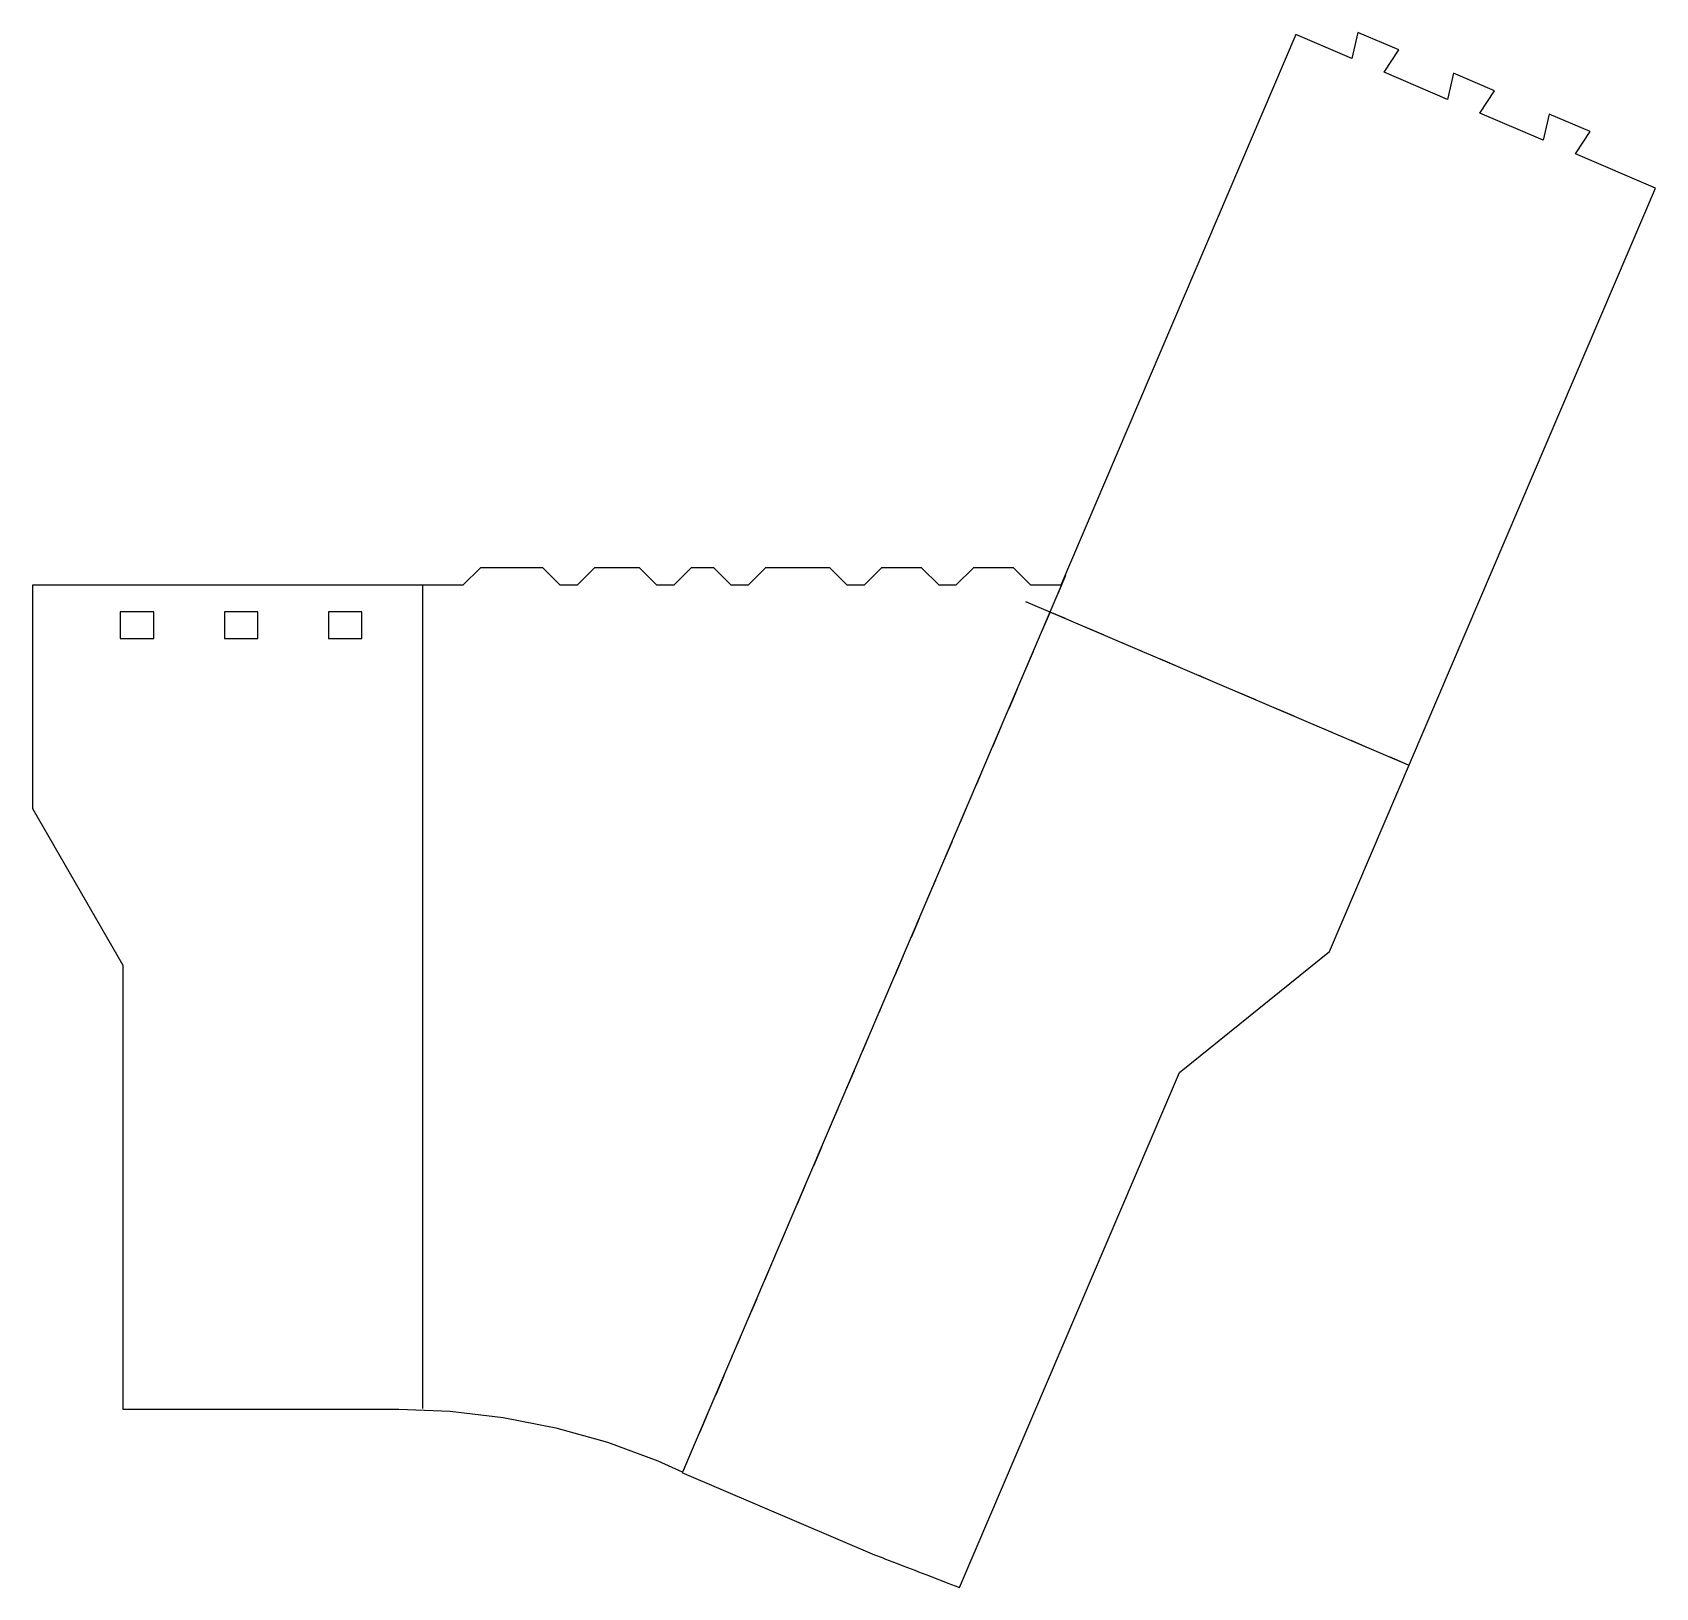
# Model space of a CAD drawing. Header units: metres. Extents: x 0 to 391, y 0 to 375.
import ezdxf

# ---------------------------------------------------------------- set-up
doc = ezdxf.new("R2010")
doc.units = ezdxf.units.M

msp = doc.modelspace()

# ---------------------------------------------------------------- linework, layer by layer
at = {"layer": 'CUT'}
for points in [[(-0.15, 187.78322), (21.66523, 149.99814), (21.66523, 42.88428), (88.20678, 42.88428), (88.20638, 42.86357), (100.60047, 42.37927), (113.44285, 40.86766), (126.12812, 38.35856), (138.57892, 34.86726), (150.71933, 30.41506), (156.57285, 27.7333), (156.50635, 27.57755), (203.03158, 7.71198), (204.80294, 7.03142), (205.68724, 6.6914), (207.45566, 6.01092), (208.33978, 5.67044), (210.10785, 4.98905), (210.99181, 4.64812), (212.75955, 3.96584), (213.64333, 3.62448), (215.41074, 2.94132), (216.29436, 2.59952), (218.06145, 1.91551), (218.94491, 1.5733), (220.71168, 0.88846), (222.47825, 0.20307), (223.49673, -0.19235), (276.55964, 124.08115), (312.75617, 153.2997), (391.42065, 337.53214), (372.08159, 345.78963), (375.64506, 351.17272), (365.74942, 355.398), (364.32577, 349.10125), (349.00257, 355.64402), (352.56604, 361.02711), (342.67041, 365.2524), (341.24676, 358.95564), (325.92355, 365.49842), (329.48702, 370.8815), (319.59139, 375.10679), (318.16774, 368.81003), (304.6686, 374.57396), (247.94512, 241.72742), (240.70428, 241.72742), (236.50428, 245.92742), (226.84682, 245.92742), (222.64682, 241.72742), (218.57108, 241.72742), (214.37108, 245.92742), (204.71362, 245.92742), (200.51362, 241.72742), (196.43788, 241.72742), (192.23788, 245.92742), (176.71362, 245.92742), (172.51362, 241.72742), (168.43788, 241.72742), (164.23788, 245.92742), (158.76424, 245.92742), (154.56424, 241.72742), (150.4885, 241.72742), (146.2885, 245.92742), (135.47044, 245.92742), (131.27044, 241.72742), (127.1947, 241.72742), (122.9947, 245.92742), (107.91716, 245.92742), (103.71716, 241.72742), (-0.15, 241.72742), (-0.15, 187.78322)], [(21.04482, 235.27742), (21.04482, 228.82742), (29.14482, 228.82742), (29.14482, 235.27742), (21.04482, 235.27742)], [(46.13965, 235.27742), (46.13965, 228.82742), (54.23965, 228.82742), (54.23965, 235.27742), (46.13965, 235.27742)], [(71.23447, 235.27742), (71.23447, 228.82742), (79.33447, 228.82742), (79.33447, 235.27742), (71.23447, 235.27742)]]:
    msp.add_lwpolyline(points, close=True, dxfattribs=at)
at = {"layer": 'SCORE'}
for p, q in [((249.10889, 244.07098), (247.14546, 239.47262)), ((94.02929, 233.03428), (94.02929, 238.03428)), ((239.84172, 237.57204), (239.4929, 237.72098)), ((249.03845, 233.64517), (244.44009, 235.6086)), ((245.18202, 234.87425), (243.21859, 230.27589)), ((258.23517, 229.71831), (253.63681, 231.68174)), ((94.02929, 223.03428), (94.02929, 228.03428)), ((267.4319, 225.79145), (262.83354, 227.75488)), ((241.25516, 225.67753), (239.29173, 221.07917)), ((276.62862, 221.86458), (272.03026, 223.82801)), ((285.82535, 217.93772), (281.22699, 219.90115)), ((94.02929, 213.03428), (94.02929, 218.03428)), ((237.3283, 216.4808), (235.36487, 211.88244)), ((295.02207, 214.01086), (290.42371, 215.97429)), ((304.2188, 210.08399), (299.62044, 212.04742)), ((94.02929, 203.03428), (94.02929, 208.03428)), ((313.41552, 206.15713), (308.81716, 208.12056)), ((233.40143, 207.28408), (231.438, 202.68572)), ((322.61225, 202.23027), (318.01388, 204.1937)), ((331.80897, 198.3034), (327.21061, 200.26684)), ((94.02929, 193.03428), (94.02929, 198.03428)), ((229.47457, 198.08735), (227.51114, 193.48899)), ((94.02929, 183.03428), (94.02929, 188.03428)), ((225.54771, 188.89063), (223.58428, 184.29227)), ((94.02929, 173.03428), (94.02929, 178.03428)), ((221.62084, 179.6939), (219.65741, 175.09554)), ((217.69398, 170.49718), (215.73055, 165.89882)), ((94.02929, 163.03428), (94.02929, 168.03428)), ((213.76712, 161.30046), (211.80369, 156.70209)), ((94.02929, 153.03428), (94.02929, 158.03428)), ((209.84026, 152.10373), (207.87682, 147.50537)), ((94.02929, 143.03428), (94.02929, 148.03428)), ((205.91339, 142.90701), (203.94996, 138.30864)), ((94.02929, 133.03428), (94.02929, 138.03428)), ((201.98653, 133.71028), (200.0231, 129.11192)), ((94.02929, 123.03428), (94.02929, 128.03428)), ((198.05967, 124.51356), (196.09623, 119.91519)), ((94.02929, 113.03428), (94.02929, 118.03428)), ((194.1328, 115.31683), (192.16937, 110.71847)), ((94.02929, 103.03428), (94.02929, 108.03428)), ((190.20594, 106.12011), (188.24251, 101.52174)), ((94.02929, 93.03428), (94.02929, 98.03428)), ((186.27908, 96.92338), (184.31564, 92.32502)), ((94.02929, 83.03428), (94.02929, 88.03428)), ((182.35221, 87.72666), (180.38878, 83.1283)), ((178.42535, 78.52993), (176.46192, 73.93157)), ((94.02929, 73.03428), (94.02929, 78.03428)), ((94.02929, 63.03428), (94.02929, 68.03428)), ((174.49849, 69.33321), (172.53506, 64.73485)), ((170.57162, 60.13648), (168.60819, 55.53812)), ((94.02929, 53.03428), (94.02929, 58.03428)), ((166.64476, 50.93976), (164.68133, 46.3414)), ((94.02929, 43.03428), (94.02929, 48.03428)), ((162.7179, 41.74303), (160.75447, 37.14467)), ((158.79103, 32.54631), (156.8276, 27.94795))]:
    msp.add_line(p, q, dxfattribs=at)
at = {"layer": 'SCORE2'}
for p, q in [((249.10889, 244.07098), (156.7032, 27.6566)), ((94.02929, 43.03428), (94.02929, 241.57742)), ((331.80897, 198.3034), (239.4929, 237.72098))]:
    msp.add_line(p, q, dxfattribs=at)

doc.saveas('drawing.dxf')
